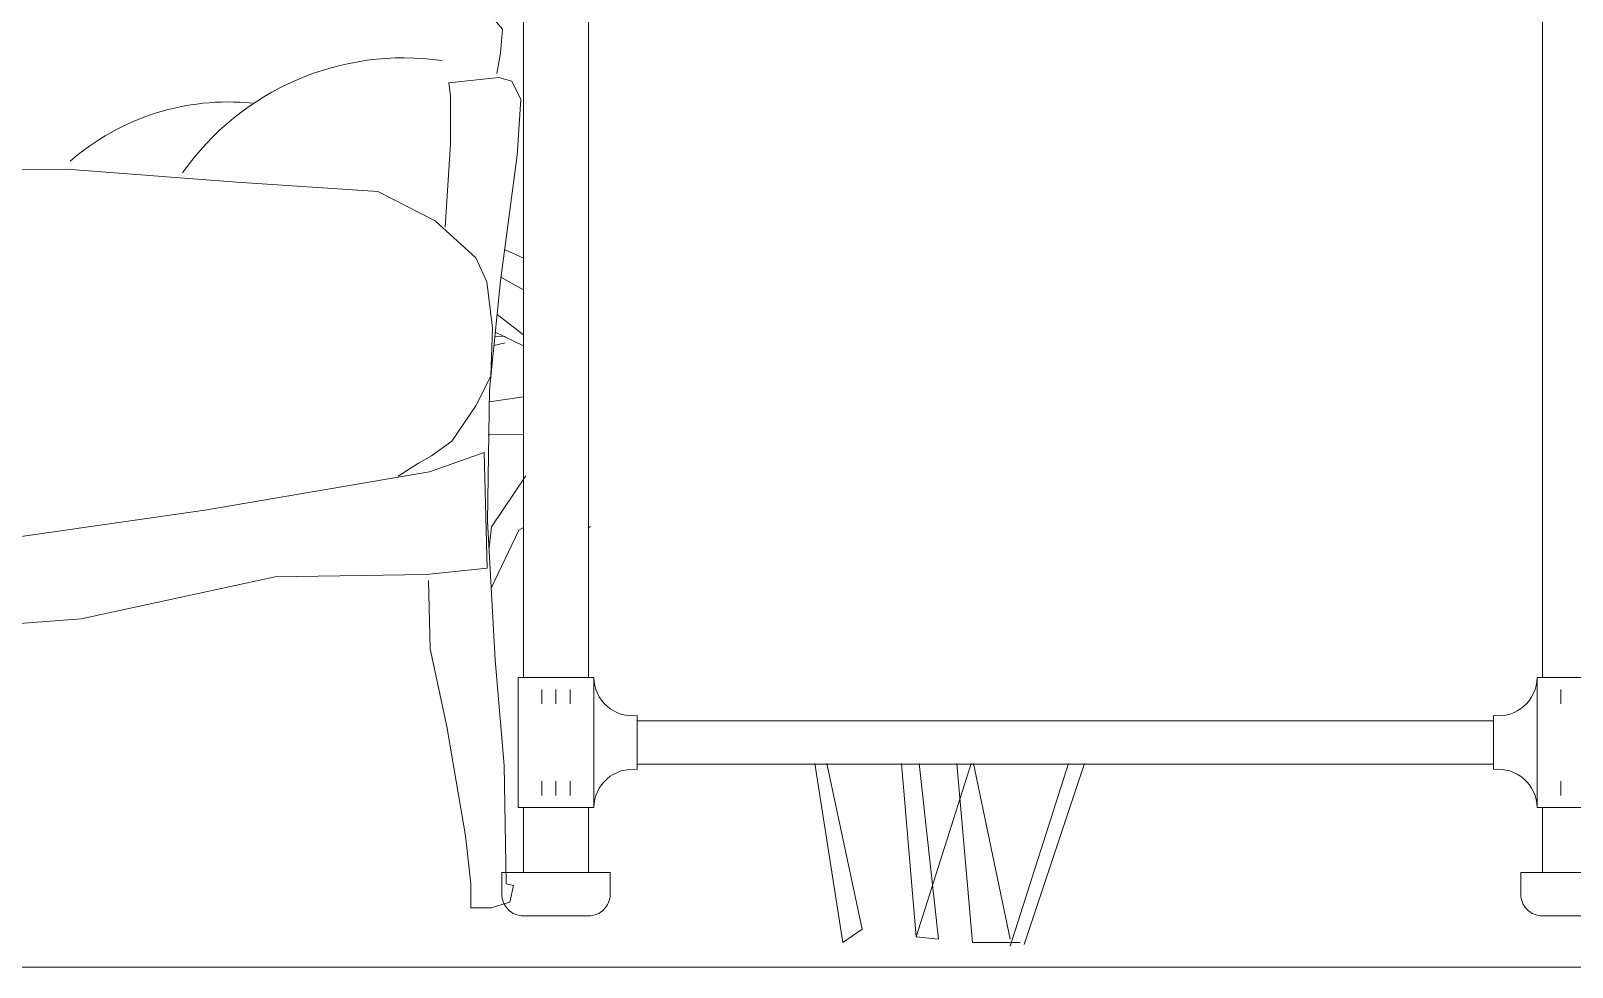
# Model space of a CAD drawing. Header units: metres. Extents: x -2 to 3328848, y -2 to 2725060.
# Drawn here: x 1663925.43 to 1663934.62, y 1363050.75 to 1363056.33 of the extents above; entities that cross this region are included whole.
import ezdxf

# ---------------------------------------------------------------- set-up
doc = ezdxf.new("R2010")
doc.units = ezdxf.units.M
doc.layers.get('0').update_dxf_attribs({"color": 253, "lineweight": 0})
for name, color, linetype, lineweight in [('8', 253, 'Continuous', 0), ('CAY', 253, 'Continuous', 0), ('CYAN', 253, 'Continuous', 0), ('DIENHOA', 253, 'Continuous', 0), ('muebles', 253, 'Continuous', 0)]:
    doc.layers.add(name, color=color, linetype=linetype, lineweight=lineweight)

# ---------------------------------------------------------------- blocks, each defined once
blk = doc.blocks.new('A$C307418F7')
at = {"layer": '8', "elevation": -685.71}
for points in [[(1665.06, 635.65), (1151.56, 635.65), (1151.56, 632.4, 0.450312), (1125.56, 609.65), (1122.31, 609.65), (1122.31, 206.65), (1122.31, 206.65)], [(1151.56, 183.9, -0.450312), (1125.56, 206.65, -1.079673)], [(1665.06, 183.9, 0.450312), (1691.06, 206.65, 1.079673)]]:
    blk.add_lwpolyline(points, format="xyb", dxfattribs=at)
for points in [[(1694.31, 206.65), (1694.31, 635.65), (1122.31, 635.65), (1122.31, 206.65)], [(1094.39, 199.4), (1094.39, 190.91)], [(1102.81, 199.4), (1102.81, 190.91)], [(1111.22, 199.4), (1111.22, 190.91)], [(1705.39, 199.4), (1705.39, 190.91)], [(1151.56, 183.9), (1151.56, 183.9), (1151.56, 151.4)], [(1665.06, 183.9), (1665.06, 183.9), (1665.06, 151.4)], [(1094.39, 135.9), (1094.39, 144.4)], [(1102.81, 135.9), (1102.81, 144.4)], [(1111.22, 135.9), (1111.22, 144.4)], [(1705.39, 135.9), (1705.39, 144.4)]]:
    blk.add_lwpolyline(points, dxfattribs=at)
at = {"layer": 'CYAN', "elevation": -685.71}
for points in [[(1083.31, 609.65), (1083.31, 206.65)], [(1051.81, 68.51), (1064.03, 68.51), (1075.13, 71.84), (1077.35, 81.82), (1072.91, 82.93), (1071.8, 153.93), (1066.25, 217.17), (1061.8, 300.38), (1062.91, 379.15), (1069.58, 444.6), (1079.57, 520.04), (1081.79, 553.32), (1076.24, 564.42), (1068.47, 566.64), (1038.49, 563.31), (1039.6, 555.54), (1039.6, 526.7), (1036.27, 476.77)], [(1026.27, 264.88), (1027.38, 223.83), (1037.38, 177.23), (1048.48, 111.78), (1051.81, 82.93), (1051.81, 68.51)], [(1151.56, 180.65), (1665.06, 180.65)], [(1151.56, 154.65), (1665.06, 154.65)], [(1083.31, 128.65), (1083.31, 89.65)], [(1122.31, 128.65), (1122.31, 89.65)], [(1694.31, 89.65), (1694.31, 128.65)]]:
    blk.add_lwpolyline(points, dxfattribs=at)
for points in [[(1080.06, 206.65), (1125.56, 206.65), (1125.56, 128.65), (1080.06, 128.65)], [(1736.56, 206.65), (1691.06, 206.65), (1691.06, 128.65), (1736.56, 128.65)]]:
    blk.add_lwpolyline(points, close=True, dxfattribs=at)
for points in [[(1151.56, 151.4, 0.450312), (1125.56, 128.65, 1.079673)], [(1665.06, 151.4, -0.450312), (1691.06, 128.65, -1.079673)]]:
    blk.add_lwpolyline(points, format="xyb", dxfattribs=at)
for points in [[(1083.31, 63.65), (1122.31, 63.65, 0.414214), (1135.31, 76.65), (1135.31, 89.65), (1070.31, 89.65), (1070.31, 76.65, 0.414214)], [(1733.31, 63.65), (1694.31, 63.65, -0.414214), (1681.31, 76.65), (1681.31, 89.65), (1746.31, 89.65), (1746.31, 76.65, -0.414214)]]:
    blk.add_lwpolyline(points, format="xyb", close=True, dxfattribs=at)
at = {"layer": 'muebles', "elevation": -685.71}
for points in [[(1067.36, 568.86), (1069.58, 581.06), (1070.69, 595.48), (1052.92, 616.56), (1016.28, 632.09), (974.72, 639.3), (904.77, 641.51), (820.39, 644.84), (746, 644.84), (733.78, 644.84)], [(552.89, 492.72), (599.52, 498.27), (690.57, 507.15), (701.67, 510.47), (809.37, 511.58), (911.52, 503.82), (995.91, 498.27), (1030.33, 480.52), (1054.76, 458.33), (1061.42, 443.91), (1064.75, 416.17), (1063.64, 387.33), (1054.76, 369.58), (1040.32, 348.5), (1028.11, 339.62), (1020.34, 335.19), (1008.12, 327.42)], [(590.73, 221.9), (597.06, 221.9), (686.47, 231.83), (818.1, 241.76), (934.51, 267.1), (1025, 268.46), (1061.58, 272.31), (1059.66, 341.56), (1026.93, 330.02), (892.16, 306.94), (690, 278.08), (597.59, 277.61), (589.25, 274.48)]]:
    blk.add_lwpolyline(points, dxfattribs=at)
at = {"layer": 'muebles'}
for centre, radius, start, end in [((1011.44, 416.49, -685.71), 161.86, 81.80188, 144.9732), ((906.3, 407.75, -685.71), 144.14, 84.26603, 131.10757)]:
    blk.add_arc(centre, radius, start, end, dxfattribs=at)
blk = doc.blocks.new('SOFAS RECEPCION')
at = {"xscale": 0.003283773561833294, "yscale": 0.003283773561833294, "zscale": 0.003283773561833294}
blk.add_blockref('A$C307418F7', (22.9208, 18.6749), dxfattribs=at)
blk = doc.blocks.new('Cay42_md')
at = {"layer": 'DIENHOA'}
for p, q in [((-667.3, 1077.8), (-695.3, 1090.4)), ((-700.7, 1049.3), (-667.3, 1030.8)), ((-667.3, 963.5), (-706.5, 993.7)), ((-694.3, 961.9), (-709.8, 961)), ((-667.3, 947.5), (-709.2, 967.8)), ((-711.2, 948), (-694.3, 951.8)), ((-667.3, 871.6), (-718.1, 864.1)), ((-719.6, 815), (-667.3, 816.3)), ((-663.9, 754.2), (-714.5, 678.3)), ((-714.5, 678.3), (-718.4, 647.2)), ((-715.2, 587.1), (-674, 673.2)), ((-674, 673.2), (-667.3, 677.3)), ((-570.6, 676.8), (-567.6, 678.7)), ((-192.6, 60.3), (-234.2, 326.5)), ((-164.2, 80.4), (-216.4, 326.5)), ((-83.9, 68.9), (-105.4, 326.5)), ((-83.9, 68.9), (-2.2, 326.5)), ((-50.7, 65.4), (-79.3, 326.5)), ((-23.4, 326.5), (0, 60.3)), ((55.7, 65.4), (1.2, 326.5)), ((55.7, 55.3), (142.6, 326.5)), ((76.6, 57.4), (166.3, 326.5)), ((-164.2, 80.4), (-192.6, 60.3)), ((-83.9, 68.9), (-50.7, 65.4)), ((0, 60.3), (70.9, 60.3))]:
    blk.add_line(p, q, dxfattribs=at)
at = {"xscale": 754.5911430642498, "yscale": 754.5911430642498, "zscale": 754.5911430642498}
blk.add_blockref('SOFAS RECEPCION', (-20647.4, -14149.6, 1699.1), dxfattribs=at)

msp = doc.modelspace()

# ---------------------------------------------------------------- linework, layer by layer
msp.add_line((1663950.8588, 1363050.7489), (1663769.3663, 1363050.7489))

# ---------------------------------------------------------------- block references
at = {"layer": 'CAY', "xscale": 0.004011825644057581, "yscale": 0.004011825644057581, "zscale": 0.004011825644057581}
msp.add_blockref('Cay42_md', (1663931.044, 1363050.6532), dxfattribs=at)

doc.saveas('drawing.dxf')
